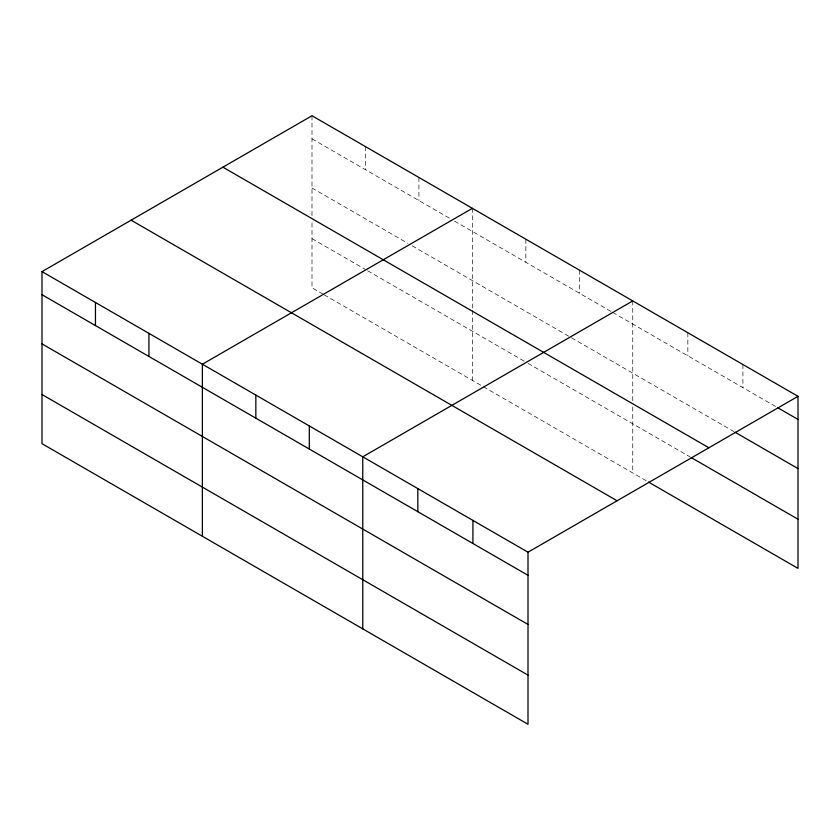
<?xml version="1.0" encoding="UTF-8"?>
<svg xmlns="http://www.w3.org/2000/svg" width="840" height="840" viewBox="0 0 840 840"><rect width="100%" height="100%" fill="white"/><g stroke="black" fill="none" stroke-linecap="round" stroke-linejoin="round"><path stroke-width="0.63" stroke-dasharray="4.2 3.15" d="M311.997 138.831L450.104 218.568M454.556 221.141L611.604 311.808M612.717 312.449L775.52 406.445M311.997 187.992L407.778 243.285M412.241 245.858L570.392 337.166M571.505 337.806L733.929 431.582M311.997 238.634L365.463 269.504M367.689 270.784L525.84 362.093M528.066 363.384L690.091 456.918M323.137 294.221L311.997 287.794L311.997 221.75M324.25 294.861L646.254 480.764M742.917 364.529L742.917 387.618M687.845 332.724L687.845 355.824M632.762 300.93L632.762 401.751M632.762 406.938L632.762 472.983M579.296 270.06L579.296 293.16M525.84 239.201L525.84 262.29M472.385 208.331L472.385 309.151M472.385 310.454L472.385 380.383M418.919 177.471L418.919 200.56M365.463 146.601L365.463 169.701M311.997 115.742L311.997 216.562"/><path stroke-width="1.26" d="M42 271.625L528.003 552.206L528.003 724.259L42 443.678L42 271.625L311.997 115.742L798 396.322L798 568.375L648.501 482.066M472.385 208.331L202.377 364.214L202.377 536.267M632.762 300.93L362.764 456.813L362.764 628.866M528.003 552.206L798 396.322M777.767 407.736L798 419.423M735.053 432.233L798 468.573M222.905 167.181L708.897 447.772M691.215 457.569L798 519.225M131.103 220.185L617.096 500.766M42 294.714L528.003 575.305M42 343.875L528.003 624.456M42 394.517L528.003 675.108M472.92 520.412L472.92 543.501M417.837 488.607L417.837 511.707M309.298 425.943L309.298 449.043M255.843 395.084L255.843 418.173M148.922 333.354L148.922 356.444M95.456 302.484L95.456 325.584"/></g></svg>
